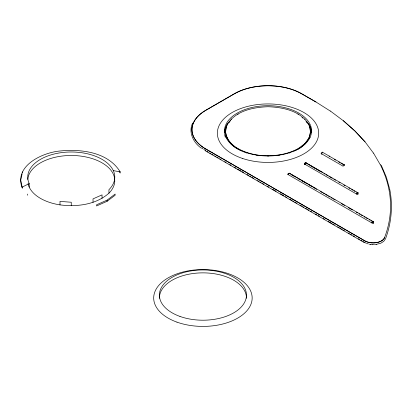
<?xml version="1.0" encoding="UTF-8"?>
<svg xmlns="http://www.w3.org/2000/svg" width="412" height="412" viewBox="0 0 412 412"><rect width="100%" height="100%" fill="white"/><g stroke="black" fill="none" stroke-linecap="round" stroke-linejoin="round"><path stroke-width="0.62" d="M380.59 243.338L383.721 241.365L385.524 238.826C391.354 223.15 393.012 206.021 389.788 189.577M358.007 194.16L356.91 193.403M373.535 223.16L372.438 222.398M20.6 179.447L22.325 188.186C13.694 166.546 40.793 153.424 58.149 151.199C79.825 148.717 107.661 151.462 120.196 171.881L120.196 173.045L119.109 171.531M20.6 180.616L22.063 174.209M237.472 148.887C229.221 144.391 222.588 134.327 226.945 124.944C235.175 110.916 252.958 107.223 268.037 106.739C283.111 107.223 300.894 110.916 309.124 124.944C313.594 134.57 306.513 144.705 298.113 149.252L298.113 148.665L304.875 143.582L309.124 137.66L310.576 131.299M225.498 131.886L226.945 124.944M192.641 123.049C188.13 132.18 193.413 142.732 201.231 148.093M229.072 122.565L230.488 120.592M28.042 183.597A43.523 25.127 0 0 0 59.998 204.888C76.884 207.009 95.744 204.836 108.953 193.177A43.523 25.127 0 0 0 114.783 180.616M107.084 200.129L115.133 194.073L115.133 195.237L107.084 201.298L96.588 205.943L96.588 204.779L107.084 200.129L107.084 201.298M305.004 163.209L304.411 163.935A1.056 0.711 -58 0 0 304.88 164.558A1.056 0.711 -58 0 0 305.704 164.172M322.153 153.872L321.952 154.011A1.03 0.639 -59.2 0 1 321.2 153.748M380.312 164.697A254.714 147.058 0 0 1 384.581 237.575L384.581 237.657A11.654 6.731 0 0 1 376.465 242.668A11.654 6.731 0 0 1 364.955 240.969L205.907 149.062A47.622 27.496 0 0 1 205.907 110.179L234.361 93.751A47.622 27.496 0 0 1 301.708 93.751L315.937 101.965L330.331 111.085M205.907 149.144A47.622 27.496 0 0 1 205.907 110.261L234.361 93.833A47.622 27.496 0 0 1 301.708 93.833L315.937 101.965M22.325 187.017L29.216 183.618A43.523 25.127 0 0 1 76.941 152.203A43.523 25.127 0 0 1 108.953 189.68L108.953 193.177M225.498 131.299C227.13 146.456 244.007 152.697 257.026 155.025C270.957 156.859 285.588 155.36 298.113 148.665M294.003 151.07L297.526 149.51M374.482 244.723L376.609 244.481M370.182 244.543L372.319 244.743M113.3 170.614L120.196 171.881M356.9 193.522L358.033 194.15L356.792 194.207L304.489 164.007A1.071 0.618 -60 0 1 305.642 162.606L307.1 163.77M288.884 173.54A1.071 0.618 0 0 0 287.957 174.467L288.127 174.595A1.071 0.618 -60 0 1 289.26 173.184L373.324 221.671M329.116 156.071L344.442 164.877M321.818 171.948L358.085 192.842M315.221 188.171L315.577 188.495L289.296 173.195M329.497 156.612A1.071 0.618 -60 0 0 329.276 156.122L322.323 152.152A1.071 0.618 -60 0 0 321.19 153.563L321.2 153.748M305.673 162.622L322.096 172.108L322.194 172.484M238.543 149.51L242.065 151.07M243.24 151.59L244.414 152.11M334.369 159.423L335.456 160.052M338.705 161.926L339.787 162.555M340.868 163.178L344.664 165.367A1.071 0.618 -60 0 0 343.907 164.929A1.071 0.618 -60 0 0 343.15 166.242L321.19 153.563M321.612 171.953L305.992 162.936M308.176 164.393L309.257 165.016M310.334 165.634L315.726 168.75M316.802 169.373L317.884 169.996M318.96 170.62L320.042 171.243M323.863 173.447L324.975 174.091M326.083 174.729L327.751 175.692M328.864 176.336L332.196 178.257M333.864 179.22L335.528 180.183M338.86 182.109L339.972 182.748M343.86 184.993L344.973 185.637M348.861 187.882L349.973 188.521M351.637 189.484L352.749 190.128M353.862 190.766L354.974 191.41M356.637 192.373L358.306 193.331A1.071 0.618 -60 0 0 357.549 192.893A1.071 0.618 -60 0 0 356.792 194.207M304.792 163.312L305.261 163.585L304.442 163.966M291.299 174.678L292.402 175.316M293.509 175.955L295.162 176.908M298.479 178.823L300.137 179.781M301.239 180.42L304.556 182.331M305.658 182.969L306.765 183.608M308.418 184.561L309.525 185.199M310.627 185.838L311.735 186.476M313.393 187.434L314.495 188.073M315.602 188.706L316.715 189.35M320.613 191.606L322.287 192.569M323.399 193.213L324.517 193.856M325.629 194.5L327.303 195.463M328.416 196.107L330.084 197.07M331.202 197.714L332.314 198.357M333.432 199.001L335.1 199.969M341.229 203.507L344.571 205.433M348.475 207.689L352.373 209.94M356.272 212.19L357.389 212.834M359.058 213.797L360.176 214.441M361.288 215.085L362.4 215.728M364.074 216.697L365.187 217.34M366.304 217.979L367.416 218.623M369.09 219.591L370.203 220.235M371.315 220.878L373.545 222.161A1.071 0.618 -60 0 0 372.788 221.728A1.071 0.618 -60 0 0 372.031 223.036L288.127 174.595M371.871 222.197L373.545 223.036A1.071 0.618 0 0 1 372.031 223.036M205.907 149.062L364.955 240.886A11.654 6.731 0 0 0 376.465 242.586A11.654 6.731 0 0 0 384.581 237.575M207.02 151.4L208.132 152.043M209.801 153.007L210.913 153.645M212.025 154.289L213.133 154.933M214.801 155.896L215.914 156.539M217.026 157.178L218.139 157.822M219.807 158.785L220.92 159.429M224.813 161.674L225.925 162.318M229.819 164.563L230.931 165.207M234.268 167.133L235.937 168.096M237.606 169.059L240.943 170.985M242.055 171.629L243.724 172.592M247.056 174.518L248.724 175.481M249.837 176.12L250.949 176.763M252.062 177.407L253.73 178.37M257.624 180.616L258.736 181.259M259.848 181.903L260.961 182.542M262.629 183.505L263.742 184.149M267.635 186.394L268.748 187.038M272.641 189.288L275.973 191.214M280.423 193.779L283.76 195.705M285.428 196.668L286.541 197.312M289.878 199.238L291.547 200.201M292.659 200.845L293.771 201.489M294.884 202.127L296.552 203.09M300.446 205.341L301.558 205.979M302.671 206.623L303.783 207.267M305.452 208.23L306.564 208.869M307.671 209.512L308.784 210.156M310.452 211.119L311.565 211.763M315.458 214.008L316.571 214.652M318.239 215.615L319.352 216.254M323.245 218.504L324.357 219.143M328.251 221.393L331.588 223.319M332.7 223.963L334.369 224.926M337.706 226.852L339.37 227.815M340.482 228.454L341.594 229.098M342.707 229.742L344.375 230.705M348.269 232.95L349.381 233.594M350.494 234.237L351.606 234.876M353.275 235.839L354.387 236.483M358.28 238.728L359.393 239.372M361.061 240.335L362.174 240.979M363.286 241.617L364.399 242.261M205.387 150.828L364.471 242.673M330.331 111.003L343.371 120.783L354.964 131.073L365.032 141.888M301.975 117.425L302.944 118.151M289.451 173.256L289.703 173.576M343.371 120.701L354.964 130.99L365.032 141.805L373.499 153.151M305.817 162.673L306.044 162.982A1.056 0.711 -58 0 1 306.059 163.446M322.488 152.213L322.72 152.718M305.936 121.087L307.352 123.059M373.499 153.068L380.312 164.779M381.244 165.233L386.374 177.196L389.752 189.365M309.257 126.103L310.576 131.886M309.124 124.944L309.124 125.526M309.124 137.66L309.124 138.241M304.875 119.022L304.875 119.604M304.875 143.582L304.875 144.164M298.113 113.933L298.113 114.515M289.306 152.569L289.306 153.156M279.042 155.025L279.042 155.607M268.037 155.86L268.037 156.442M257.026 155.025L257.026 155.607M246.767 152.569L246.767 153.156M237.956 113.933L237.956 114.515M237.956 148.665L237.956 149.252M231.194 119.022L231.194 119.604M231.194 143.582L231.194 144.164M226.945 137.66L226.945 138.241M102.037 198.383L102.037 194.886L93.024 198.878L93.024 202.374M71.261 205.743L71.261 202.246L59.998 201.391L59.998 204.888M29.216 183.618L29.216 187.12M27.388 194.073L27.388 195.237M22.325 171.881L22.325 173.045M309.984 137.17A42.539 24.56 0 0 1 309.597 138.319M225.302 137.248A43.332 25.019 0 0 1 224.813 134.873M224.715 132.504A43.332 25.019 0 0 1 226.997 125.057M306.894 122.024A43.332 25.019 0 0 1 307.692 123.013M309.072 125.057A43.332 25.019 0 0 1 311.354 132.504M288.065 174.74A1.066 0.767 -56.7 0 1 288.019 174.513M159.403 298.252A43.523 25.127 0 0 1 202.925 272.862A43.523 25.127 0 0 1 246.448 298.252M27.784 179.426A43.523 25.127 0 0 1 71.261 155.484A43.523 25.127 0 0 1 114.737 179.426M380.168 243.219A11.654 6.731 0 0 1 376.465 244.285M373.911 244.543A11.654 6.731 0 0 1 372.355 244.537M370.306 244.342A11.654 6.731 0 0 1 369.312 244.172M368.349 243.945A11.654 6.731 0 0 1 366.546 243.353M365.99 243.116A11.654 6.731 0 0 1 364.955 242.586M205.907 150.756A47.622 27.496 0 0 1 203.775 149.443M202.766 148.758A47.622 27.496 0 0 1 201.798 148.052M224.561 131.989A43.523 25.127 0 0 1 229.005 122.06M307.064 122.06A43.523 25.127 0 0 1 311.549 132.587M179.993 316.437A43.523 25.127 0 0 0 246.433 295.868A43.523 25.127 0 0 0 182.362 272.929A43.523 25.127 0 0 0 179.993 316.437M176.985 322.148A49.234 28.423 0 0 0 252.134 298.885A49.234 28.423 0 0 0 179.663 272.94A49.234 28.423 0 0 0 176.985 322.148M237.255 148.614A43.523 25.127 0 0 0 310.076 137.351A43.523 25.127 0 0 0 256.769 106.574A43.523 25.127 0 0 0 237.255 148.614M242.704 158.512A50.661 29.247 0 0 0 318.692 133.179A50.661 29.247 0 0 0 242.704 107.851A50.661 29.247 0 0 0 242.704 158.512"/></g></svg>
